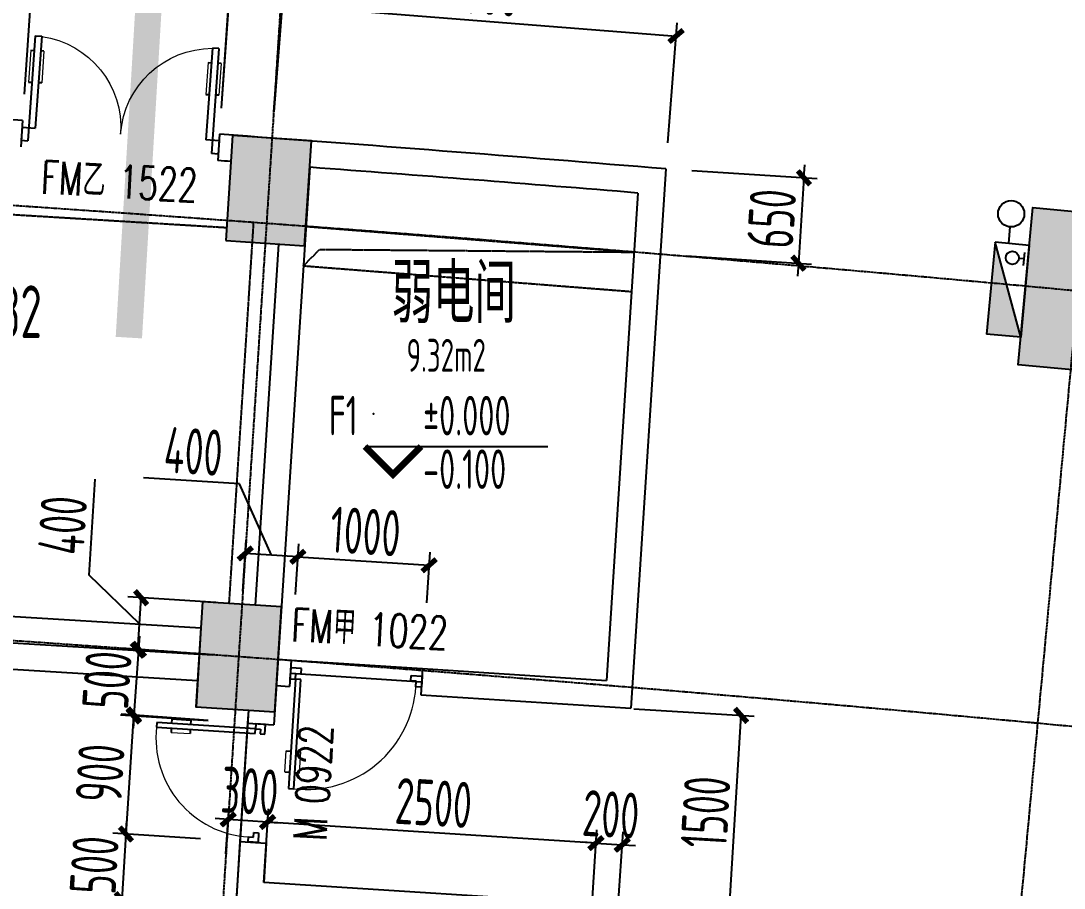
# Model space of a CAD drawing. Header units: millimetres. Extents: x 11639278 to 23698211, y -13072636 to -5537337.
# Drawn here: x 11800087 to 11808014, y -6383384 to -6376791 of the extents above; entities that cross this region are included whole.
import ezdxf
from ezdxf.enums import TextEntityAlignment as Align

# ---------------------------------------------------------------- set-up
doc = ezdxf.new("R2010")
doc.units = ezdxf.units.MM
doc.header["$LTSCALE"] = 10
for name, pattern in [('A2-RG-AXIS$0$CENTER', [2, 1.25, -0.25, 0.25, -0.25]), ('A2-RG-AXIS$0$DOTE', [2.42, 2, -0.2, 0.02, -0.2]), ('A2-RI-F1$0$HIDDEN', [0.375, 0.25, -0.125]), ('A2-RV-F1$0$DASHED2', [0.375, 0.25, -0.125])]:
    doc.linetypes.add(name, pattern=pattern)
for name, color, linetype in [('A2-RB-F1$0$A-DIMS-100', 1, 'Continuous'), ('A2-RD-F1（少）$0$A-1-1-X-toilel$0$A-FIXT', 55, 'Continuous'), ('A2-RG-AXIS$0$A-GRID', 1, 'A2-RG-AXIS$0$CENTER'), ('A2-RI-F1$0$0P-FE-FH-P', 41, 'A2-RI-F1$0$YJdef_FE-FH_LINE_F'), ('A2-RI-F1$0$0P-FE-FH-V', 141, 'Continuous'), ('A2-RI-F1$0$0P-FE-HY', 141, 'Continuous'), ('A2-RI-F1$0$A-DOOR', 32, 'Continuous'), ('A2-RI-F1$0$A-STRS', 50, 'Continuous'), ('A2-RI-F1$0$A-SYMB', 4, 'Continuous'), ('A2-RI-F1$0$A-SYMB-AREA', 4, 'Continuous'), ('A2-RI-F1$0$A-SYMB-DOOR', 3, 'Continuous'), ('A2-RI-F1$0$A-SYMB-NAME', 4, 'Continuous'), ('A2-RI-F1$0$A-SYMB-VOID', 35, 'Continuous'), ('A2-RI-F1$0$A-WALL', 7, 'Continuous'), ('A2-RI-F1$0$WINDOW_TEXT', 7, 'Continuous'), ('A2-RS-F1$0$A-HATH-GRAY', 8, 'Continuous'), ('A2-RS-F1$0$A-WALL-CONC', 6, 'Continuous'), ('A2-RV-F1$0$A-HATH', 9, 'Continuous'), ('A2-RV-F1$0$A-SYMB-AREA', 4, 'Continuous'), ('A2-RV-F1$0$A-SYMB-NAME', 4, 'Continuous')]:
    doc.layers.add(name, color=color, linetype=linetype)
doc.layers.add('A2-RD-F1（少）$0$A-X-AREA', color=6, linetype='Continuous', plot=False)
doc.styles.add('A2-RB-F1$0$XD2008', font='hzs.shx', dxfattribs={"width": 0.7, "bigfont": 'hztxt.shx'})
doc.styles.add('A2-RI-F1$0$ECADI', font='hzs.shx', dxfattribs={"width": 0.7, "bigfont": 'hztxt.shx'})
doc.styles.add('A2-RI-F1$0$ECADI-TXT', font='simplex.shx', dxfattribs={"bigfont": 'hztxt.shx'})
doc.styles.add('A2-RI-F1$0$hz1', font='hzs.shx', dxfattribs={"width": 0.75, "bigfont": 'hztxt.shx'})
doc.styles.add('A2-RI-F1$0$SIMPLEX', font='simplex.shx', dxfattribs={"width": 0.7})
doc.styles.add('A2-RI-F1$0$XD2008', font='hzs.shx', dxfattribs={"width": 0.7, "bigfont": 'hztxt.shx'})
doc.styles.add('A2-RV-F1$0$ECADI', font='hzs.shx', dxfattribs={"width": 0.7, "bigfont": 'hztxt.shx'})
doc.linetypes.add('A2-RI-F1$0$YJdef_FE-FH_LINE_F', pattern='A,4,-0.2,["F",A2-RI-F1$0$hz1,S=0.2,R=0,X=-0.1,Y=-0.1],-0.1', length=4.3)
doc.dimstyles.new('A2-RB-F1$0$XD100$0', dxfattribs={"dimscale": 100, "dimtxt": 3.5, "dimasz": 1, "dimexe": 1, "dimexo": 2, "dimgap": 0.5, "dimtad": 1, "dimdec": 0, "dimdsep": 46, "dimtxsty": 'A2-RB-F1$0$XD2008', "dimblk1": 'A2-RB-F1$0$_ArchTick', "dimblk2": 'A2-RB-F1$0$_ArchTick', "dimsah": 1, "dimcen": 2.5, "dimclrt": 4, "dimaunit": 1, "dimadec": 0, "dimazin": 0, "dimtfac": 1, "dimtdec": 0, "dimtix": 1, "dimtmove": 1, "dimatfit": 3, "dimfxl": 0, "dimtolj": 1, "dimtzin": 0, "dimarcsym": 0})

# ---------------------------------------------------------------- blocks, each defined once
blk = doc.blocks.new('A2-RS-F1')
at = {"layer": 'A2-RS-F1$0$A-HATH-GRAY', "ltscale": 3}
h = blk.add_hatch(color=256, dxfattribs=at)
h.paths.add_polyline_path([(11790490.7, -6377046.5), (11789491.3, -6377010.6), (11789445.2, -6378310.2), (11790444.5, -6378345.7)], flags=16)
h.paths.add_polyline_path([(11794711.1, -6377235.6), (11794112.3, -6377197.1), (11794061, -6377995.6), (11794659.8, -6378034.1)], flags=0)
h.paths.add_polyline_path([(11794483.3, -6380778.7), (11793884.5, -6380740.2), (11793833.2, -6381538.6), (11794432, -6381577.1)], flags=0)
h.paths.add_polyline_path([(11793886.5, -6390060.6), (11793287.7, -6390022.1), (11793236.4, -6390820.5), (11793835.2, -6390859)], flags=0)
h.paths.add_polyline_path([(11793658.7, -6393603.7), (11793059.9, -6393565.2), (11793008.6, -6394363.6), (11793607.4, -6394402.1)], flags=0)
h.paths.add_polyline_path([(11789926.5, -6392936.5), (11788927.1, -6392900.6), (11788881, -6394200.2), (11789880.4, -6394235.7)], flags=16)
h.paths.add_polyline_path([(11781272, -6392739.2), (11780272, -6392732.1), (11780263.2, -6394032.4), (11781263.2, -6394039.2)], flags=16)
h.paths.add_polyline_path([(11772615.4, -6392790.7), (11771615.7, -6392812.3), (11771644.2, -6394112.4), (11772644, -6394090.4)], flags=16)
h.paths.add_polyline_path([(11771835.6, -6400549.4, 1), (11772735.6, -6400549.4, 1)])
h.paths.add_polyline_path([(11789601.8, -6400663.7, 1), (11788701.8, -6400663.7, 1)], flags=0)
h.paths.add_polyline_path([(11797125.5, -6401083.9, 1), (11798025.5, -6401083.9, 1)], flags=0)
h.paths.add_polyline_path([(11772266.5, -6376894.6), (11771266.7, -6376916.1), (11771295.3, -6378216.2), (11772295, -6378194.3)], flags=16)
h.paths.add_polyline_path([(11781379.7, -6376839.6), (11780379.7, -6376832.4), (11780370.9, -6378132.8), (11781370.9, -6378139.6)], flags=16)
h.paths.add_polyline_path([(11752826.5, -6385566), (11752029, -6385629.4), (11752187.6, -6387623.1), (11752985.1, -6387559.7)], flags=17)
h.paths.add_polyline_path([(11757362.8, -6385212.9), (11756565.3, -6385276.3), (11756723.9, -6387270.1), (11757521.2, -6387204.8)], flags=17)
h.paths.add_polyline_path([(11762965.1, -6393140.9), (11763031, -6394439.6), (11764029.7, -6394388.9), (11763963.9, -6393090.2)])
h.paths.add_polyline_path([(11793008.6, -6394363.6), (11793607.4, -6394402.1), (11793658.7, -6393603.7), (11793059.9, -6393565.2)], flags=17)
h.paths.add_polyline_path([(11793236.4, -6390820.5), (11793835.2, -6390859), (11793886.5, -6390060.6), (11793287.7, -6390022.1)], flags=17)
h.paths.add_polyline_path([(11793833.2, -6381538.6), (11794432, -6381577.1), (11794483.3, -6380778.7), (11793884.5, -6380740.2)], flags=17)
h.paths.add_polyline_path([(11794061, -6377995.6), (11794659.8, -6378034.1), (11794711.1, -6377235.6), (11794112.3, -6377197.1)], flags=17)
h.paths.add_polyline_path([(11762159.9, -6377261.3), (11762225.8, -6378560), (11763224.5, -6378509.3), (11763158.6, -6377210.6)], flags=17)
edge = h.paths.add_edge_path(flags=16)
edge.add_arc((11772285.6, -6400549.4), 450, 0, 360)
edge = h.paths.add_edge_path(flags=16)
edge.add_arc((11789151.8, -6400663.7), 450, 0, 360)
edge = h.paths.add_edge_path()
edge.add_arc((11763857, -6400855.6), 450, 0, 360)
edge = h.paths.add_edge_path(flags=17)
edge.add_arc((11797575.5, -6401083.9), 450, 0, 360)
edge = h.paths.add_edge_path()
edge.add_arc((11755440.6, -6401403.6), 450, 0, 360)
h.paths.add_polyline_path([(11756756.1, -6377586.7), (11756914.7, -6379580.4), (11756117.2, -6379643.9), (11755958.6, -6377650.1)], flags=17)
h.paths.add_polyline_path([(11757322.6, -6394796.6), (11758120, -6394731.3), (11758001.2, -6393237.8), (11757203.7, -6393301.3)])
h.paths.add_polyline_path([(11752786.3, -6395149.5), (11753583.8, -6395086), (11753449, -6393391.4), (11752651.5, -6393454.8)])
h.paths.add_polyline_path([(11751581, -6379997.1), (11752378.4, -6379933.7), (11752219.8, -6377940), (11751422.4, -6378003.4)])
edge = h.paths.add_edge_path()
edge.add_line((11771615.7, -6392812.7), (11771644.2, -6394112.4))
edge.add_line((11771644.2, -6394112.4), (11772644, -6394090.4))
edge.add_line((11772644, -6394090.4), (11772615.4, -6392790.7))
edge.add_line((11772615.4, -6392790.7), (11771615.7, -6392812.3))
edge.add_line((11780272, -6392732.4), (11780263.2, -6394032.4))
edge.add_line((11780263.2, -6394032.4), (11781263.2, -6394039.2))
edge.add_line((11781263.2, -6394039.2), (11781272, -6392739.2))
edge.add_line((11781272, -6392739.2), (11780272, -6392732.1))
edge.add_line((11788927.1, -6392901), (11788881, -6394200.2))
edge.add_line((11788881, -6394200.2), (11789880.4, -6394235.7))
edge.add_line((11789880.4, -6394235.7), (11789926.5, -6392936.5))
edge.add_line((11789926.5, -6392936.5), (11788927.1, -6392900.6))
edge.add_line((11789491.3, -6377011), (11789445.2, -6378310.2))
edge.add_line((11789445.2, -6378310.2), (11790444.5, -6378345.7))
edge.add_line((11790444.5, -6378345.7), (11790490.7, -6377046.5))
edge.add_line((11790490.7, -6377046.5), (11789491.3, -6377010.6))
edge.add_line((11780379.7, -6376832.8), (11780370.9, -6378132.8))
edge.add_line((11780370.9, -6378132.8), (11781370.9, -6378139.6))
edge.add_line((11781370.9, -6378139.6), (11781379.7, -6376839.6))
edge.add_line((11781379.7, -6376839.6), (11780379.7, -6376832.4))
edge.add_line((11771266.7, -6376916.5), (11771295.3, -6378216.2))
edge.add_line((11771295.3, -6378216.2), (11772295, -6378194.3))
edge.add_line((11772295, -6378194.3), (11772266.5, -6376894.6))
edge.add_line((11772266.5, -6376894.6), (11771266.7, -6376916.1))
edge.add_line((11756723.9, -6387270.1), (11757521.2, -6387204.8))
edge.add_line((11756565.3, -6385276.3), (11757362.8, -6385212.9))
edge.add_line((11756565.3, -6385276.3), (11756723.9, -6387270.1))
edge.add_line((11752187.6, -6387623.1), (11752985.1, -6387559.7))
edge.add_line((11752029, -6385629.4), (11752826.5, -6385566))
edge.add_line((11752029, -6385629.4), (11752187.6, -6387623.2))
edge.add_line((11752826.5, -6385566), (11752985.1, -6387559.7))
edge.add_line((11757362.2, -6385205.2), (11757521.2, -6387204.8))
edge = h.paths.add_edge_path()
edge.add_arc((11847549.5, -6408655.2), 450, 0, 360)
h.paths.add_polyline_path([(11818747.1, -6372607.5), (11817357.2, -6372439.1), (11817138.8, -6374225.8), (11818528.7, -6374394.2)])
h.paths.add_polyline_path([(11827964.2, -6373889.1), (11826579.8, -6373680.9), (11826310.1, -6375460.6), (11827694.6, -6375668.8)])
h.paths.add_polyline_path([(11837140.7, -6375434.8), (11835762.8, -6375187), (11835442.2, -6376958.2), (11836820.1, -6377206.1)])
h.paths.add_polyline_path([(11814457.2, -6396161.7), (11815846.9, -6396331.6), (11816041, -6394743.5), (11814651.4, -6394573.1)])
h.paths.add_polyline_path([(11851385, -6401917.5), (11850605.4, -6401737.8), (11850371.1, -6402710), (11851150.7, -6402889.7)])
h.paths.add_polyline_path([(11846959.8, -6400859), (11846180.2, -6400679.3), (11845945.9, -6401651.6), (11846725.5, -6401831.3)])
h.paths.add_polyline_path([(11841338.2, -6400630.1), (11839968.3, -6400341.3), (11840298.4, -6398775.8), (11841668.4, -6399064)])
h.paths.add_polyline_path([(11831505.8, -6398704), (11832883.4, -6398953.4), (11833168.4, -6397379), (11831790.9, -6397129.1)])
h.paths.add_polyline_path([(11822999.8, -6397310.5), (11824384, -6397520.2), (11824623.6, -6395938.3), (11823239.5, -6395728)])
h.paths.add_polyline_path([(11806985.1, -6395311.3), (11806188.5, -6395237.1), (11806299.9, -6394042), (11807096.4, -6394116.5)])
h.paths.add_polyline_path([(11800592, -6394828.7), (11801190.8, -6394867.2), (11801242.1, -6394068.8), (11800643.4, -6394030.3)])
h.paths.add_polyline_path([(11793008.6, -6394363.6), (11793607.4, -6394402.1), (11793658.7, -6393603.7), (11793059.9, -6393565.2)], flags=17)
h.paths.add_polyline_path([(11800819.8, -6391285.9), (11801418.6, -6391324.4), (11801469.9, -6390525.9), (11800871.2, -6390487.4)])
h.paths.add_polyline_path([(11793236.4, -6390820.5), (11793835.2, -6390859), (11793886.5, -6390060.6), (11793287.7, -6390022.1)], flags=17)
h.paths.add_polyline_path([(11853037, -6395063.6), (11853271.3, -6394091.4), (11852491.7, -6393911.7), (11852257.4, -6394883.9)])
h.paths.add_polyline_path([(11854911.5, -6387286.2), (11855145.9, -6386314), (11854366.3, -6386134.3), (11854131.9, -6387106.5)])
h.paths.add_polyline_path([(11846269, -6377243.5), (11844898.8, -6376956.1), (11844527.5, -6378717.4), (11845897.7, -6379004.7)])
h.paths.add_polyline_path([(11848611.8, -6394005), (11848846.2, -6393032.8), (11848066.6, -6392853.1), (11847832.2, -6393825.3)])
h.paths.add_polyline_path([(11850486.4, -6386227.4), (11850720.8, -6385255.2), (11849941.2, -6385075.5), (11849706.8, -6386047.7)])
h.paths.add_polyline_path([(11843712.1, -6384523.3), (11844299.2, -6384647.1), (11844423, -6384060), (11843835.9, -6383936.2)])
h.paths.add_polyline_path([(11842061.7, -6392351.2), (11842648.8, -6392475), (11842772.6, -6391887.9), (11842185.5, -6391764.1)])
h.paths.add_polyline_path([(11808357.4, -6373042.4), (11808954.8, -6373098.1), (11809029, -6372301.4), (11808431.6, -6372245.8)])
h.paths.add_polyline_path([(11793833.2, -6381538.6), (11794432, -6381577.1), (11794483.3, -6380778.7), (11793884.5, -6380740.2)], flags=17)
h.paths.add_polyline_path([(11801416.6, -6382004.6), (11802015.3, -6382043.1), (11802066.7, -6381244.7), (11801467.9, -6381206.2)])
h.paths.add_polyline_path([(11801644.4, -6378461.8), (11802243.1, -6378500.3), (11802294.5, -6377701.9), (11801695.7, -6377663.4)])
h.paths.add_polyline_path([(11794061, -6377995.6), (11794659.8, -6378034.1), (11794711.1, -6377235.6), (11794112.3, -6377197.1)], flags=17)
h.paths.add_polyline_path([(11808460.5, -6379479.9), (11807663.9, -6379405.7), (11807775.3, -6378210.6), (11808571.8, -6378285.1)])
edge = h.paths.add_edge_path(flags=16)
edge.add_arc((11772285.6, -6400549.4), 450, 0, 360)
edge = h.paths.add_edge_path(flags=17)
edge.add_arc((11789151.8, -6400663.7), 450, 0, 360)
edge = h.paths.add_edge_path(flags=17)
edge.add_arc((11797575.5, -6401083.9), 450, 0, 360)
edge = h.paths.add_edge_path()
edge.add_arc((11805983.7, -6401745.9), 450, 0, 360)
edge = h.paths.add_edge_path()
edge.add_arc((11814369.4, -6402649), 450, 0, 360)
edge = h.paths.add_edge_path()
edge.add_arc((11822725.7, -6403792.5), 450, 0, 360)
edge = h.paths.add_edge_path()
edge.add_arc((11831045.7, -6405175.5), 450, 0, 360)
edge = h.paths.add_edge_path()
edge.add_arc((11839322.6, -6406796.9), 450, 0, 360)
edge = h.paths.add_edge_path(flags=17)
edge.add_line((11771615.7, -6392812.7), (11771644.2, -6394112.4))
edge.add_line((11771644.2, -6394112.4), (11772644, -6394090.4))
edge.add_line((11772644, -6394090.4), (11772615.4, -6392790.7))
edge.add_line((11772615.4, -6392790.7), (11771615.7, -6392812.3))
edge.add_line((11780272, -6392732.4), (11780263.2, -6394032.4))
edge.add_line((11780263.2, -6394032.4), (11781263.2, -6394039.2))
edge.add_line((11781263.2, -6394039.2), (11781272, -6392739.2))
edge.add_line((11781272, -6392739.2), (11780272, -6392732.1))
edge.add_line((11788927.1, -6392901), (11788881, -6394200.2))
edge.add_line((11788881, -6394200.2), (11789880.4, -6394235.7))
edge.add_line((11789880.4, -6394235.7), (11789926.5, -6392936.5))
edge.add_line((11789926.5, -6392936.5), (11788927.1, -6392900.6))
edge.add_line((11789491.3, -6377011), (11789445.2, -6378310.2))
edge.add_line((11789445.2, -6378310.2), (11790444.5, -6378345.7))
edge.add_line((11790444.5, -6378345.7), (11790490.7, -6377046.5))
edge.add_line((11790490.7, -6377046.5), (11789491.3, -6377010.6))
edge.add_line((11780379.7, -6376832.8), (11780370.9, -6378132.8))
edge.add_line((11780370.9, -6378132.8), (11781370.9, -6378139.6))
edge.add_line((11781370.9, -6378139.6), (11781379.7, -6376839.6))
edge.add_line((11781379.7, -6376839.6), (11780379.7, -6376832.4))
edge.add_line((11771266.7, -6376916.5), (11771295.3, -6378216.2))
edge.add_line((11771295.3, -6378216.2), (11772295, -6378194.3))
edge.add_line((11772295, -6378194.3), (11772266.5, -6376894.6))
edge.add_line((11772266.5, -6376894.6), (11771266.7, -6376916.1))
edge = h.paths.add_edge_path()
edge.add_arc((11780719.5, -6400485.4), 450, 0, 360)
at = {"layer": 'A2-RS-F1$0$A-WALL-CONC', "ltscale": 3}
for points in [[(11801644.4, -6378461.8), (11802243.1, -6378500.3), (11802294.5, -6377701.9), (11801695.7, -6377663.4), (11801644.4, -6378461.8)], [(11808460.5, -6379479.9), (11807663.9, -6379405.7), (11807775.3, -6378210.6), (11808571.8, -6378285.1), (11808460.5, -6379479.9)], [(11801416.6, -6382004.6), (11802015.3, -6382043.1), (11802066.7, -6381244.7), (11801467.9, -6381206.2), (11801416.6, -6382004.6)]]:
    blk.add_lwpolyline(points, dxfattribs=at)
blk = doc.blocks.new('A2-RI-F1$0$5erhfh')
at = {"layer": 'A2-RI-F1$0$A-SYMB-AREA', "style": 'A2-RI-F1$0$ECADI', "width": 0.7}
blk.add_attdef('340M2', text='', height=2.5, dxfattribs=at).set_placement((0, 1.25), align=Align.MIDDLE_LEFT)
at = {"layer": 'A2-RI-F1$0$A-SYMB-NAME', "style": 'A2-RI-F1$0$ECADI', "width": 0.7}
blk.add_attdef('CHINESENAME', (-12.292, 3.087), '', height=4.5, dxfattribs=at)
blk = doc.blocks.new('A2-RI-F1$0$ECADI-TAG-HGHT（国标）')
at = {"color": 1}
blk.add_line((-2.121, 2.121), (11.768, 2.121), dxfattribs=at)
at = {"color": 1, "const_width": 0.5}
blk.add_lwpolyline([(-2.121, 2.121), (0, 0), (2.121, 2.121)], dxfattribs=at)
at = {"color": 1}
blk.add_point((-1.481, 4.6), dxfattribs=at)
at = {"style": 'A2-RI-F1$0$XD2008', "width": 0.7}
blk.add_attdef('FL', text='', height=3, dxfattribs=at).set_placement((-2.689, 2.967), align=Align.RIGHT)
for tag, p in [('F.F.L.', (2.284, 2.967)), ('T.O.S.', (2.284, -1.104))]:
    blk.add_attdef(tag, p, '', height=3, dxfattribs=at)
blk = doc.blocks.new('A2-RI-F1$0$door-1000')
for p, q in [((0.6493, 0.6471), (0.7083, 0.7059)), ((0.6787, 0.6175), (0.6493, 0.6471)), ((0.7082, 0.647), (0.6787, 0.6175)), ((0.7376, 0.6174), (0.7082, 0.647)), ((0.7083, 0.7059), (0.7083, 0.7059)), ((0.7083, 0.7059), (0.7672, 0.6469)), ((0.7672, 0.6469), (0.7376, 0.6174)), ((0.059, 0.0588), (0, 0)), ((0, 0), (0.0588, -0.059)), ((0, 0), (0, 0)), ((0.0589, -0.0001), (0.0884, 0.0293)), ((0.0884, 0.0293), (0.059, 0.0588)), ((0.0588, -0.059), (0.0883, -0.0296)), ((0.0883, -0.0296), (0.0589, -0.0001)), ((0.1179, -0.0002), (0.0883, -0.0296)), ((0.0883, -0.0296), (0.6766, -0.6199)), ((0.7061, -0.5905), (0.1179, -0.0002)), ((0.5051, -0.3888), (0.5301, -0.3639)), ((0.4506, -0.4431), (0.4756, -0.4182)), ((0.5638, -0.5566), (0.5888, -0.5318)), ((0.6183, -0.5024), (0.6432, -0.4775)), ((0.6766, -0.6199), (0.7061, -0.5905))]:
    blk.add_line(p, q)
at = {"lineweight": 13}
for p, q in [((0.6432, -0.4775), (0.5301, -0.3639)), ((0.5638, -0.5566), (0.4506, -0.4431))]:
    blk.add_line(p, q, dxfattribs=at)
blk.add_arc((0.1481, 0.0285), 0.8333, 312.03498, 44.97267, dxfattribs=at)
blk = doc.blocks.new('A2-RI-F1$0$$DorLib2D$00000011')
for p, q in [((-0.4667, 0.4709), (-0.4667, -0.0625)), ((-0.4667, 0.4709), (-0.4333, 0.4709)), ((-0.4333, 0.4709), (-0.4333, 0.0042)), ((0.4333, 0.4709), (0.4333, 0.0042)), ((0.4667, 0.4709), (0.4333, 0.4709)), ((0.4667, 0.4709), (0.4667, -0.0625)), ((-0.4833, 0.3962), (-0.4667, 0.3962)), ((-0.4167, 0.3962), (-0.4333, 0.3962)), ((0.4167, 0.3962), (0.4333, 0.3962)), ((0.4833, 0.3962), (0.4667, 0.3962)), ((-0.4833, 0.2346), (-0.4667, 0.2346)), ((-0.4167, 0.2346), (-0.4333, 0.2346)), ((0.4167, 0.2346), (0.4333, 0.2346)), ((0.4833, 0.2346), (0.4667, 0.2346)), ((-0.5, 0.0042), (-0.4333, 0.0042)), ((-0.5, 0.0042), (-0.5, -0.0625)), ((0.5, 0.0042), (0.4333, 0.0042)), ((0.5, 0.0042), (0.5, -0.0625)), ((-0.5, -0.0625), (-0.4667, -0.0625)), ((0.5, -0.0625), (0.4667, -0.0625))]:
    blk.add_line(p, q)
at = {"lineweight": 13}
for p, q in [((-0.4833, 0.3962), (-0.4833, 0.2346)), ((-0.4167, 0.3962), (-0.4167, 0.2346)), ((0.4167, 0.3962), (0.4167, 0.2346)), ((0.4833, 0.3962), (0.4833, 0.2346))]:
    blk.add_line(p, q, dxfattribs=at)
for centre, start, end in [((-0.4667, 0.0042), 0, 85.904), ((0.4667, 0.0042), 94.096, 180)]:
    blk.add_arc(centre, 0.4667, start, end, dxfattribs=at)
blk = doc.blocks.new('A2-RI-F1$0$door-doublewing')
at = {"layer": 'A2-RI-F1$0$A-DOOR', "color": 4, "xscale": -0.9999999999999998, "rotation": 180}
blk.add_blockref('A2-RI-F1$0$$DorLib2D$00000011', (0, -0.0291), dxfattribs=at)
at = {"layer": 'A2-RI-F1$0$WINDOW_TEXT', "style": 'A2-RI-F1$0$SIMPLEX', "flags": 9}
blk.add_attdef('A', text='', height=1, dxfattribs=at).set_placement((0, 1.5), align=Align.MIDDLE)
blk = doc.blocks.new('A2-RI-F1$0$ECADI-TAG-DOOR')
blk = doc.blocks.new('A2-RI-F1$0$$AUDIT_BAD_BLOCK_RECORD5')
at = {"color": 7, "linetype": 'ByBlock', "const_width": 0.5}
blk.add_lwpolyline([(-0.1, 0, 1), (0.1, 0, 1)], format="xyb", close=True, dxfattribs=at)
blk = doc.blocks.new('A2-RI-F1$0$A$C6F954C98')
at = {"extrusion": (0, 0, -1)}
blk.add_hatch(color=256, dxfattribs=at).paths.add_polyline_path([(-260, 700), (0, 0), (0, 700)])
for p, q in [((260, 700), (0, 700)), ((0, 0), (0, 700)), ((260, 700), (0, 0)), ((260, 0), (260, 700)), ((230.7, 105.9, 0), (190.7, 105.9, 0)), ((230.7, 155.9, 0), (230.7, 55.9, 0)), ((260, 0), (0, 0))]:
    blk.add_line(p, q, dxfattribs=at)
blk.add_circle((-140.7, 105.9, 0), 50, dxfattribs=at)
blk = doc.blocks.new('A2-RI-F1')
at = {"layer": 'A2-RI-F1$0$0P-FE-FH-P'}
blk.add_line((11807601.9, -6378357.3), (11807590.2, -6378483.9), dxfattribs=at)
at = {"layer": 'A2-RI-F1$0$0P-FE-FH-V'}
blk.add_circle((11807611.2, -6378257.7), 100, dxfattribs=at)
at = {"layer": 'A2-RI-F1$0$A-STRS'}
for p, q in [((11802140.8, -6381650.3), (11803138.7, -6381714.4)), ((11802134.4, -6381750.1), (11803132.3, -6381814.2)), ((11801809.3, -6382130.2), (11801751.6, -6383028.3))]:
    blk.add_line(p, q, dxfattribs=at)
at = {"layer": 'A2-RI-F1$0$A-SYMB-VOID', "linetype": 'A2-RI-F1$0$HIDDEN'}
for p, q in [((11802252.6, -6378353.4), (11804745.2, -6378549)), ((11802229.1, -6378652.5), (11804721.7, -6378848.1))]:
    blk.add_line(p, q, dxfattribs=at)
blk.add_lwpolyline([(11802233.3, -6378652.8), (11802357.8, -6378528.3), (11804745.2, -6378549)], dxfattribs=at)
at = {"layer": 'A2-RI-F1$0$A-WALL'}
for p, q in [((11800099.7, -6377549), (11800086.9, -6377748.6)), ((11801596.1, -6377653.5), (11801583.3, -6377853.1)), ((11802281.4, -6377904.3), (11802008.9, -6382143)), ((11804986.2, -6377916.7), (11804722.6, -6382016.7)), ((11804774, -6378099.8), (11804535.9, -6381804.3)), ((11802043.5, -6378487.5), (11801867.1, -6381231.9)), ((11794457.8, -6381177.9), (11801442.4, -6381605.4)), ((11802041, -6381643.9), (11802140.8, -6381650.3)), ((11802140.8, -6381650.3), (11802128, -6381849.9)), ((11799727.7, -6381700.8), (11801430.2, -6381805)), ((11803138.7, -6381714.4), (11803125.9, -6381914)), ((11803138.7, -6381714.4), (11804535.9, -6381804.3)), ((11802028.2, -6381843.5), (11802128, -6381849.9)), ((11803125.9, -6381914), (11804722.6, -6382016.7)), ((11801815.8, -6382030.2), (11801809.3, -6382130.2)), ((11801809.3, -6382130.2), (11802008.9, -6382143)), ((11801751.6, -6383028.3), (11801546.3, -6386221.5)), ((11801751.6, -6383028.3), (11801951.2, -6383041.2)), ((11801951.2, -6383041.2), (11801931.9, -6383340.6)), ((11804626.4, -6383513.8), (11801931.9, -6383340.6))]:
    blk.add_line(p, q, dxfattribs=at)
for radius, start, end in [(317350, 86.139017, 89.106479), (317350, 85.254288, 85.868196), (317150, 85.849844, 85.867911), (317150, 85.289753, 85.741445)]:
    blk.add_arc((11778730.7, -6694178.7), radius, start, end, dxfattribs=at)
at = {"layer": 'Defpoints', "const_width": 200}
blk.add_lwpolyline([(11801394, -6371014.5), (11800907.5, -6379199)], dxfattribs=at)
blk.add_blockref('A2-RS-F1', (0, 0))
ref = blk.add_blockref('A2-RI-F1$0$5erhfh', (11804132.3, -6379397.3), dxfattribs=dict(xscale=100, yscale=100, zscale=100))
ref.add_attrib('340M2', '9.32m2', (11803017.7, -6379458.7), dxfattribs={"layer": 'A2-RI-F1$0$A-SYMB-AREA', "height": 250, "style": 'A2-RI-F1$0$ECADI', "width": 0.7})
ref.add_attrib('CHINESENAME', '弱电间', (11802903.1, -6379088.6), dxfattribs={"layer": 'A2-RI-F1$0$A-SYMB-NAME', "height": 450, "style": 'A2-RI-F1$0$ECADI', "width": 0.7})
at = {"layer": 'A2-RI-F1$0$0P-FE-HY', "xscale": -1, "rotation": 174.6757551524298}
blk.add_blockref('A2-RI-F1$0$A$C6F954C98', (11807489.6, -6378474.5), dxfattribs=at)
at = {"layer": 'A2-RI-F1$0$A-DOOR'}
for name, p, xscale, yscale, zscale, rotation in [('A2-RI-F1$0$door-doublewing', (11800841.5, -6377701.1), 1499.999999999096, 1499.999999999096, 1499.999999999096, 176.0035066971704), ('A2-RI-F1$0$door-1000', (11802137.1, -6381708.5), 1000.000000000789, 1000.000000000789, 1000.000000000789, 311.4201664907814), ('A2-RI-F1$0$door-1000', (11801946.5, -6382139), 900.0000000001384, 900.0000000001384, 900.0000000001384, 221.4201664906081)]:
    blk.add_blockref(name, p, dxfattribs=dict(at, xscale=xscale, yscale=yscale, zscale=zscale, rotation=rotation))
at = {"layer": 'A2-RI-F1$0$A-SYMB', "xscale": 99.99999999989086, "yscale": 99.99999999989086, "zscale": 99.99999999989086}
blk.add_blockref('A2-RI-F1$0$ECADI-TAG-HGHT（国标）', (11802914.4, -6380238.6), dxfattribs=at).add_auto_attribs({'F.F.L.': '%%p0.000', 'T.O.S.': '-0.100', 'FL': 'F1'})
at = {"layer": 'A2-RI-F1$0$A-SYMB-DOOR'}
ref = blk.add_blockref('A2-RI-F1$0$ECADI-TAG-DOOR', (11800918.6, -6378866.9), dxfattribs=dict(at, xscale=99.99999999969597, yscale=99.99999999969597, zscale=99.99999999969597, rotation=357.1259752035293))
ref.add_attrib('门窗主编号1', 'FM乙', dxfattribs={"height": 250, "rotation": 357.12598, "style": 'A2-RI-F1$0$ECADI-TXT', "width": 0.7}).set_placement((11800725.4, -6378127.9), align=Align.RIGHT)
ref.add_attrib('门窗主编号2', '1522', (11800824, -6378137.1, 333.3), dxfattribs={"height": 250, "rotation": 357.12598, "style": 'A2-RI-F1$0$ECADI-TXT', "width": 0.7})
ref = blk.add_blockref('A2-RI-F1$0$ECADI-TAG-DOOR', (11802821, -6382270.2), dxfattribs=dict(at, xscale=99.99999999969597, yscale=99.99999999969597, zscale=99.99999999969597, rotation=357.1259752035293))
ref.add_attrib('门窗主编号1', 'FM甲', dxfattribs={"height": 250, "rotation": 357.12598, "style": 'A2-RI-F1$0$ECADI-TXT', "width": 0.7}).set_placement((11802627.9, -6381531.1), align=Align.RIGHT)
ref.add_attrib('门窗主编号2', '1022', (11802726.5, -6381540.3, 333.3), dxfattribs={"height": 250, "rotation": 357.12598, "style": 'A2-RI-F1$0$ECADI-TXT', "width": 0.7})
ref = blk.add_blockref('A2-RI-F1$0$ECADI-TAG-DOOR', (11803155, -6382655.6), dxfattribs=dict(at, xscale=100.0000000006261, yscale=100.0000000006261, zscale=100.0000000006261, rotation=87.12597520355602))
ref.add_attrib('门窗主编号1', 'M', dxfattribs={"height": 250, "rotation": 87.12598, "style": 'A2-RI-F1$0$ECADI-TXT', "width": 0.7}).set_placement((11802416, -6382848.7), align=Align.RIGHT)
ref.add_attrib('门窗主编号2', '0922', (11802425.2, -6382750.2, 333.3), dxfattribs={"height": 250, "rotation": 87.12598, "style": 'A2-RI-F1$0$ECADI-TXT', "width": 0.7})
at = {"layer": 'Defpoints', "color": 3}
blk.add_blockref('A2-RI-F1$0$$AUDIT_BAD_BLOCK_RECORD5', (11802229.1, -6379455.7), dxfattribs=at)
blk = doc.blocks.new('A2-RG-AXIS')
at = {"layer": 'A2-RG-AXIS$0$A-GRID', "linetype": 'A2-RG-AXIS$0$DOTE'}
for p, q in [((11802922, -6363265.7), (11800933.1, -6394199.2)), ((11809008.7, -6369286.5), (11805278.5, -6409313.1))]:
    blk.add_line(p, q, dxfattribs=at)
for radius in [323300, 316700, 313400]:
    blk.add_arc((11778730.7, -6694178.7), radius, 75.589285, 95.407644, dxfattribs=at)
blk = doc.blocks.new('A2-RV-F1$0$5erhfh')
at = {"layer": 'A2-RV-F1$0$A-SYMB-AREA', "style": 'A2-RV-F1$0$ECADI', "width": 0.7}
blk.add_attdef('340M2', text='', height=2.5, dxfattribs=at).set_placement((0, 1.25), align=Align.MIDDLE_LEFT)
at = {"layer": 'A2-RV-F1$0$A-SYMB-NAME', "style": 'A2-RV-F1$0$ECADI', "width": 0.7}
blk.add_attdef('CHINESENAME', (-12.292, 3.087), '', height=4.5, dxfattribs=at)
blk = doc.blocks.new('A2-RV-F1')
at = {"layer": 'A2-RV-F1$0$A-HATH', "linetype": 'A2-RV-F1$0$DASHED2'}
for p, q in [((11796752.1, -6378064.4), (11801650.7, -6378362)), ((11801853.6, -6378324.4), (11801667.5, -6381218.4))]:
    blk.add_line(p, q, dxfattribs=at)
ref = blk.add_blockref('A2-RV-F1$0$5erhfh', (11800864.9, -6379510.6), dxfattribs=dict(xscale=100, yscale=100, zscale=100))
ref.add_attrib('CHINESENAME', '上32', (11799635.7, -6379201.8), dxfattribs={"layer": 'A2-RV-F1$0$A-SYMB-NAME', "height": 400, "style": 'A2-RV-F1$0$ECADI', "width": 0.7})
blk = doc.blocks.new('A2-RB-F1$0$_ArchTick')
at = {"color": 0, "linetype": 'ByBlock', "const_width": 0.4}
blk.add_lwpolyline([(-0.5, -0.5), (0.5, 0.5)], dxfattribs=at)
blk = doc.blocks.new('*D1677')
at = {"layer": 'A2-RB-F1$0$A-DIMS-100', "color": 0, "lineweight": -2, "transparency": 16777216}
for p, q in [((11800604.7, -6381004.2), (11800651.5, -6380275.7)), ((11800987.8, -6381375.7), (11800604.7, -6381004.2)), ((11801567.7, -6381212.6), (11800900.9, -6381169.7)), ((11800975, -6381575.3), (11801000.7, -6381176.2)), ((11801542, -6381611.8), (11800875.2, -6381568.9))]:
    blk.add_line(p, q, dxfattribs=at)
at = {"layer": 'Defpoints', "color": 0, "transparency": 16777216}
for p in [(11801000.7, -6381176.2), (11801767.3, -6381225.4), (11801741.6, -6381624.6)]:
    blk.add_point(p, dxfattribs=at)
at = {"layer": 'A2-RB-F1$0$A-DIMS-100', "color": 0, "lineweight": -2, "transparency": 16777216, "xscale": 100, "yscale": 100, "zscale": 100}
for p, rotation in [((11801000.7, -6381176.2), 86.3211735636937), ((11800975, -6381575.3), 266.3211735636937)]:
    blk.add_blockref('A2-RB-F1$0$_ArchTick', p, dxfattribs=dict(at, rotation=rotation))
at = {"layer": 'A2-RB-F1$0$A-DIMS-100', "color": 4, "transparency": 16777216, "insert": (11800403.6, -6380625.6), "char_height": 350, "attachment_point": 5, "rotation": 86.32117, "style": 'A2-RB-F1$0$XD2008'}
blk.add_mtext('\\A1;400', dxfattribs=at)
blk = doc.blocks.new('*D1678')
at = {"layer": 'A2-RB-F1$0$A-DIMS-100', "color": 0, "lineweight": -2, "transparency": 16777216}
for p, q in [((11800885.2, -6382972.6), (11800891.6, -6382872.8)), ((11801452.2, -6383009.1), (11800785.4, -6382966.2)), ((11800885.2, -6382972.6), (11800853.1, -6383471.6)), ((11801420.1, -6383508.1), (11800753.3, -6383465.2)), ((11800853.1, -6383471.6), (11800846.7, -6383571.4))]:
    blk.add_line(p, q, dxfattribs=at)
at = {"layer": 'Defpoints', "color": 0, "transparency": 16777216}
for p in [(11801651.8, -6383021.9), (11800853.1, -6383471.6), (11801619.7, -6383520.9)]:
    blk.add_point(p, dxfattribs=at)
at = {"layer": 'A2-RB-F1$0$A-DIMS-100', "color": 0, "lineweight": -2, "transparency": 16777216, "xscale": 100, "yscale": 100, "zscale": 100}
for p, rotation in [((11800885.2, -6382972.6), 266.3211735645602), ((11800853.1, -6383471.6), 86.32117356456017)]:
    blk.add_blockref('A2-RB-F1$0$_ArchTick', p, dxfattribs=dict(at, rotation=rotation))
at = {"layer": 'A2-RB-F1$0$A-DIMS-100', "color": 4, "transparency": 16777216, "insert": (11800644.6, -6383207.7), "char_height": 350, "attachment_point": 5, "rotation": 86.32117, "style": 'A2-RB-F1$0$XD2008'}
blk.add_mtext('\\A1;500', dxfattribs=at)
blk = doc.blocks.new('*D1683')
at = {"layer": 'A2-RB-F1$0$A-DIMS-100', "color": 0, "lineweight": -2, "transparency": 16777216}
for p, q in [((11801931.9, -6383340.6), (11801967.9, -6382781.3)), ((11804456.3, -6383041.5), (11801961.5, -6382881.1)), ((11804426.8, -6383501), (11804462.7, -6382941.7))]:
    blk.add_line(p, q, dxfattribs=at)
at = {"layer": 'Defpoints', "color": 0, "transparency": 16777216}
for p in [(11801961.5, -6382881.1), (11801919.1, -6383540.1), (11804413.9, -6383700.6)]:
    blk.add_point(p, dxfattribs=at)
at = {"layer": 'A2-RB-F1$0$A-DIMS-100', "color": 0, "lineweight": -2, "transparency": 16777216, "xscale": 100, "yscale": 100, "zscale": 100}
for p, rotation in [((11801961.5, -6382881.1), 176.3211735639618), ((11804456.3, -6383041.5), 356.3211735639617)]:
    blk.add_blockref('A2-RB-F1$0$_ArchTick', p, dxfattribs=dict(at, rotation=rotation))
at = {"layer": 'A2-RB-F1$0$A-DIMS-100', "color": 4, "transparency": 16777216, "insert": (11803223.3, -6382736.7), "char_height": 350, "attachment_point": 5, "rotation": 356.32117, "style": 'A2-RB-F1$0$XD2008'}
blk.add_mtext('\\A1;2500', dxfattribs=at)
blk = doc.blocks.new('*D1684')
at = {"layer": 'A2-RB-F1$0$A-DIMS-100', "color": 0, "lineweight": -2, "transparency": 16777216}
for p, q in [((11801645.4, -6383121.7), (11801668.5, -6382762)), ((11801944.7, -6383141), (11801967.9, -6382781.3)), ((11801662.1, -6382861.8), (11801562.3, -6382855.4)), ((11801961.5, -6382881.1), (11801662.1, -6382861.8)), ((11801961.5, -6382881.1), (11802061.3, -6382887.5))]:
    blk.add_line(p, q, dxfattribs=at)
at = {"layer": 'Defpoints', "color": 0, "transparency": 16777216}
for p in [(11801662.1, -6382861.8), (11801632.5, -6383321.3), (11801931.9, -6383340.6)]:
    blk.add_point(p, dxfattribs=at)
at = {"layer": 'A2-RB-F1$0$A-DIMS-100', "color": 0, "lineweight": -2, "transparency": 16777216, "xscale": 100, "yscale": 100, "zscale": 100}
for p, rotation in [((11801662.1, -6382861.8), 356.321173563825), ((11801961.5, -6382881.1), 176.3211735638251)]:
    blk.add_blockref('A2-RB-F1$0$_ArchTick', p, dxfattribs=dict(at, rotation=rotation))
at = {"layer": 'A2-RB-F1$0$A-DIMS-100', "color": 4, "transparency": 16777216, "insert": (11801826.2, -6382646.9), "char_height": 350, "attachment_point": 5, "rotation": 356.32117, "style": 'A2-RB-F1$0$XD2008'}
blk.add_mtext('\\A1;300', dxfattribs=at)
blk = doc.blocks.new('*D1644')
at = {"layer": 'A2-RB-F1$0$A-DIMS-100', "color": 0, "lineweight": -2, "transparency": 16777216}
for p, q in [((11802010.7, -6377483.2), (11802081.9, -6376572.8)), ((11802074.1, -6376672.5), (11805065.3, -6376906.6)), ((11805001.8, -6377717.3), (11805073.1, -6376806.9))]:
    blk.add_line(p, q, dxfattribs=at)
at = {"layer": 'Defpoints', "color": 0, "transparency": 16777216}
for p in [(11805065.3, -6376906.6), (11801995.1, -6377682.6), (11804986.2, -6377916.7)]:
    blk.add_point(p, dxfattribs=at)
at = {"layer": 'A2-RB-F1$0$A-DIMS-100', "color": 0, "lineweight": -2, "transparency": 16777216, "xscale": 100, "yscale": 100, "zscale": 100}
for p, rotation in [((11802074.1, -6376672.5), 175.5251320610882), ((11805065.3, -6376906.6), 355.5251320610882)]:
    blk.add_blockref('A2-RB-F1$0$_ArchTick', p, dxfattribs=dict(at, rotation=rotation))
at = {"layer": 'A2-RB-F1$0$A-DIMS-100', "color": 4, "transparency": 16777216, "insert": (11803587.3, -6376565.2), "char_height": 350, "attachment_point": 5, "rotation": 355.52513, "style": 'A2-RB-F1$0$XD2008'}
blk.add_mtext('\\A1;3000', dxfattribs=at)
blk = doc.blocks.new('*D1405')
at = {"layer": 'A2-RB-F1$0$A-DIMS-100', "color": 0, "lineweight": -2, "transparency": 16777216}
for p, q in [((11805185.8, -6377929.5), (11806136.4, -6377990.6)), ((11806036.6, -6377984.2), (11806043, -6377884.4)), ((11806036.6, -6377984.2), (11805994.9, -6378633)), ((11805144.1, -6378578.3), (11806094.7, -6378639.4)), ((11805994.9, -6378633), (11805988.5, -6378732.8))]:
    blk.add_line(p, q, dxfattribs=at)
at = {"layer": 'Defpoints', "color": 0, "transparency": 16777216}
for p in [(11804986.2, -6377916.7), (11804944.5, -6378565.5), (11805994.9, -6378633)]:
    blk.add_point(p, dxfattribs=at)
at = {"layer": 'A2-RB-F1$0$A-DIMS-100', "color": 0, "lineweight": -2, "transparency": 16777216, "xscale": 100, "yscale": 100, "zscale": 100}
for p, rotation in [((11806036.6, -6377984.2), 266.3211735638822), ((11805994.9, -6378633), 86.32117356388223)]:
    blk.add_blockref('A2-RB-F1$0$_ArchTick', p, dxfattribs=dict(at, rotation=rotation))
at = {"layer": 'A2-RB-F1$0$A-DIMS-100', "color": 4, "transparency": 16777216, "insert": (11805791.2, -6378294.2), "char_height": 350, "attachment_point": 5, "rotation": 86.32117, "style": 'A2-RB-F1$0$XD2008'}
blk.add_mtext('\\A1;650', dxfattribs=at)
blk = doc.blocks.new('*D1420')
at = {"layer": 'A2-RB-F1$0$A-DIMS-100', "color": 0, "lineweight": -2, "transparency": 16777216}
for p, q in [((11804426.8, -6383501), (11804462.7, -6382941.7)), ((11804626.4, -6383513.8), (11804662.3, -6382954.5)), ((11804456.3, -6383041.5), (11804356.5, -6383035.1)), ((11804456.3, -6383041.5), (11804655.9, -6383054.3)), ((11804655.9, -6383054.3), (11804755.7, -6383060.7))]:
    blk.add_line(p, q, dxfattribs=at)
at = {"layer": 'Defpoints', "color": 0, "transparency": 16777216}
for p in [(11804655.9, -6383054.3), (11804413.9, -6383700.6), (11804613.5, -6383713.4)]:
    blk.add_point(p, dxfattribs=at)
at = {"layer": 'A2-RB-F1$0$A-DIMS-100', "color": 0, "lineweight": -2, "transparency": 16777216, "xscale": 100, "yscale": 100, "zscale": 100}
for p, rotation in [((11804456.3, -6383041.5), 356.3211735639975), ((11804655.9, -6383054.3), 176.3211735639975)]:
    blk.add_blockref('A2-RB-F1$0$_ArchTick', p, dxfattribs=dict(at, rotation=rotation))
at = {"layer": 'A2-RB-F1$0$A-DIMS-100', "color": 4, "transparency": 16777216, "insert": (11804570.5, -6382823.4), "char_height": 350, "attachment_point": 5, "rotation": 356.32117, "style": 'A2-RB-F1$0$XD2008'}
blk.add_mtext('\\A1;200', dxfattribs=at)
blk = doc.blocks.new('*D1421')
at = {"layer": 'A2-RB-F1$0$A-DIMS-100', "color": 0, "lineweight": -2, "transparency": 16777216}
for p, q in [((11801509.9, -6382110.9), (11800843.1, -6382068.1)), ((11800942.9, -6382074.5), (11800885.2, -6382972.6)), ((11801452.2, -6383009.1), (11800785.4, -6382966.2))]:
    blk.add_line(p, q, dxfattribs=at)
at = {"layer": 'Defpoints', "color": 0, "transparency": 16777216}
for p in [(11801709.5, -6382123.8), (11800885.2, -6382972.6), (11801651.8, -6383021.9)]:
    blk.add_point(p, dxfattribs=at)
at = {"layer": 'A2-RB-F1$0$A-DIMS-100', "color": 0, "lineweight": -2, "transparency": 16777216, "xscale": 100, "yscale": 100, "zscale": 100}
for p, rotation in [((11800942.9, -6382074.5), 86.32117356359217), ((11800885.2, -6382972.6), 266.3211735635921)]:
    blk.add_blockref('A2-RB-F1$0$_ArchTick', p, dxfattribs=dict(at, rotation=rotation))
at = {"layer": 'A2-RB-F1$0$A-DIMS-100', "color": 4, "transparency": 16777216, "insert": (11800689.5, -6382509.1), "char_height": 350, "attachment_point": 5, "rotation": 86.32117, "style": 'A2-RB-F1$0$XD2008'}
blk.add_mtext('\\A1;900', dxfattribs=at)
blk = doc.blocks.new('*D1422')
at = {"layer": 'A2-RB-F1$0$A-DIMS-100', "color": 0, "lineweight": -2, "transparency": 16777216}
for p, q in [((11800984.3, -6381568.9), (11800991.7, -6381469.1)), ((11801546.8, -6381610.3), (11800884.6, -6381561.5)), ((11800947.6, -6382067.7), (11800984.3, -6381568.9)), ((11801510.1, -6382109.1), (11800847.9, -6382060.3)), ((11800947.6, -6382067.7), (11800940.3, -6382167.4))]:
    blk.add_line(p, q, dxfattribs=at)
at = {"layer": 'Defpoints', "color": 0, "transparency": 16777216}
for p in [(11800984.3, -6381568.9), (11801746.3, -6381625), (11801709.5, -6382123.8)]:
    blk.add_point(p, dxfattribs=at)
at = {"layer": 'A2-RB-F1$0$A-DIMS-100', "color": 0, "lineweight": -2, "transparency": 16777216, "xscale": 100, "yscale": 100, "zscale": 100}
for p, rotation in [((11800984.3, -6381568.9), 265.788506141633), ((11800947.6, -6382067.7), 85.78850614163308)]:
    blk.add_blockref('A2-RB-F1$0$_ArchTick', p, dxfattribs=dict(at, rotation=rotation))
at = {"layer": 'A2-RB-F1$0$A-DIMS-100', "color": 4, "transparency": 16777216, "insert": (11800741.6, -6381801.7), "char_height": 350, "attachment_point": 5, "rotation": 85.78851, "style": 'A2-RB-F1$0$XD2008'}
blk.add_mtext('\\A1;500', dxfattribs=at)
blk = doc.blocks.new('*D1468')
at = {"layer": 'A2-RB-F1$0$A-DIMS-100', "color": 0, "lineweight": -2, "transparency": 16777216}
for p, q in [((11801610.7, -6377454.1), (11801677.1, -6376542.2)), ((11802009.6, -6377483.1), (11802076.1, -6376571.3)), ((11801669.8, -6376641.9), (11801570.1, -6376634.7)), ((11802068.8, -6376671), (11801669.8, -6376641.9)), ((11802068.8, -6376671), (11802168.5, -6376678.3))]:
    blk.add_line(p, q, dxfattribs=at)
at = {"layer": 'Defpoints', "color": 0, "transparency": 16777216}
for p in [(11801669.8, -6376641.9), (11801596.1, -6377653.5), (11801995.1, -6377682.6)]:
    blk.add_point(p, dxfattribs=at)
at = {"layer": 'A2-RB-F1$0$A-DIMS-100', "color": 0, "lineweight": -2, "transparency": 16777216, "xscale": 100, "yscale": 100, "zscale": 100}
for p, rotation in [((11801669.8, -6376641.9), 355.8320860835177), ((11802068.8, -6376671), 175.8320860835177)]:
    blk.add_blockref('A2-RB-F1$0$_ArchTick', p, dxfattribs=dict(at, rotation=rotation))
at = {"layer": 'A2-RB-F1$0$A-DIMS-100', "color": 4, "transparency": 16777216, "insert": (11801885.7, -6376432.1), "char_height": 350, "attachment_point": 5, "rotation": 355.83209, "style": 'A2-RB-F1$0$XD2008'}
blk.add_mtext('\\A1;400', dxfattribs=at)
blk = doc.blocks.new('*D1469')
at = {"layer": 'A2-RB-F1$0$A-DIMS-100', "color": 0, "lineweight": -2, "transparency": 16777216}
for p, q in [((11800113.7, -6377349.5), (11800177.6, -6376435.2)), ((11801667, -6376639.5), (11800170.6, -6376534.9)), ((11801610.1, -6377454), (11801673.9, -6376539.7))]:
    blk.add_line(p, q, dxfattribs=at)
at = {"layer": 'Defpoints', "color": 0, "transparency": 16777216}
for p in [(11800170.6, -6376534.9), (11800099.7, -6377549), (11801596.1, -6377653.5)]:
    blk.add_point(p, dxfattribs=at)
at = {"layer": 'A2-RB-F1$0$A-DIMS-100', "color": 0, "lineweight": -2, "transparency": 16777216, "xscale": 100, "yscale": 100, "zscale": 100}
for p, rotation in [((11800170.6, -6376534.9), 176.0036068301429), ((11801667, -6376639.5), 356.0036068301429)]:
    blk.add_blockref('A2-RB-F1$0$_ArchTick', p, dxfattribs=dict(at, rotation=rotation))
at = {"layer": 'A2-RB-F1$0$A-DIMS-100', "color": 4, "transparency": 16777216, "insert": (11800934.5, -6376362.7), "char_height": 350, "attachment_point": 5, "rotation": 356.00361, "style": 'A2-RB-F1$0$XD2008'}
blk.add_mtext('\\A1;1500', dxfattribs=at)
blk = doc.blocks.new('*D1566')
at = {"layer": 'A2-RB-F1$0$A-DIMS-100', "color": 0, "lineweight": -2, "transparency": 16777216}
for p, q in [((11802172.9, -6381151.3), (11802197.7, -6380765.3)), ((11802191.3, -6380865.1), (11803189.2, -6380929.3)), ((11803170.8, -6381215.5), (11803195.6, -6380829.5))]:
    blk.add_line(p, q, dxfattribs=at)
at = {"layer": 'Defpoints', "color": 0, "transparency": 16777216}
for p in [(11803189.2, -6380929.3), (11802160, -6381350.9), (11803158, -6381415.1)]:
    blk.add_point(p, dxfattribs=at)
at = {"layer": 'A2-RB-F1$0$A-DIMS-100', "color": 0, "lineweight": -2, "transparency": 16777216, "xscale": 100, "yscale": 100, "zscale": 100}
for p, rotation in [((11802191.3, -6380865.1), 176.3211735640051), ((11803189.2, -6380929.3), 356.3211735640051)]:
    blk.add_blockref('A2-RB-F1$0$_ArchTick', p, dxfattribs=dict(at, rotation=rotation))
at = {"layer": 'A2-RB-F1$0$A-DIMS-100', "color": 4, "transparency": 16777216, "insert": (11802704.7, -6380672.7), "char_height": 350, "attachment_point": 5, "rotation": 356.32117, "style": 'A2-RB-F1$0$XD2008'}
blk.add_mtext('\\A1;1000', dxfattribs=at)
blk = doc.blocks.new('*D1567')
at = {"layer": 'A2-RB-F1$0$A-DIMS-100', "color": 0, "lineweight": -2, "transparency": 16777216}
for p, q in [((11801747.5, -6380311.5), (11801019.1, -6380264.7)), ((11801991.7, -6380852.3), (11801747.5, -6380311.5)), ((11801773.7, -6381125.6), (11801798.5, -6380739.7)), ((11802172.9, -6381151.3), (11802197.7, -6380765.3)), ((11802191.3, -6380865.1), (11801792.1, -6380839.5))]:
    blk.add_line(p, q, dxfattribs=at)
at = {"layer": 'Defpoints', "color": 0, "transparency": 16777216}
for p in [(11801792.1, -6380839.5), (11801760.9, -6381325.2), (11802160, -6381350.9)]:
    blk.add_point(p, dxfattribs=at)
at = {"layer": 'A2-RB-F1$0$A-DIMS-100', "color": 0, "lineweight": -2, "transparency": 16777216, "xscale": 100, "yscale": 100, "zscale": 100}
for p, rotation in [((11801792.1, -6380839.5), 176.3211735637819), ((11802191.3, -6380865.1), 356.3211735637819)]:
    blk.add_blockref('A2-RB-F1$0$_ArchTick', p, dxfattribs=dict(at, rotation=rotation))
at = {"layer": 'A2-RB-F1$0$A-DIMS-100', "color": 4, "transparency": 16777216, "insert": (11801397.7, -6380063.5), "char_height": 350, "attachment_point": 5, "rotation": 356.32117, "style": 'A2-RB-F1$0$XD2008'}
blk.add_mtext('\\A1;400', dxfattribs=at)
blk = doc.blocks.new('*D1376')
at = {"layer": 'A2-RB-F1$0$A-DIMS-100', "color": 0, "lineweight": -2, "transparency": 16777216}
for p, q in [((11804744.7, -6382021.8), (11805658.8, -6382076.4)), ((11805469.5, -6383568), (11805559, -6382070.4)), ((11804655.2, -6383519.4), (11805569.3, -6383574))]:
    blk.add_line(p, q, dxfattribs=at)
at = {"layer": 'Defpoints', "color": 0, "transparency": 16777216}
for p in [(11804545.1, -6382009.8), (11805559, -6382070.4), (11804455.6, -6383507.4)]:
    blk.add_point(p, dxfattribs=at)
at = {"layer": 'A2-RB-F1$0$A-DIMS-100', "color": 0, "lineweight": -2, "transparency": 16777216, "xscale": 100, "yscale": 100, "zscale": 100}
for p, rotation in [((11805559, -6382070.4), 86.5812170971296), ((11805469.5, -6383568), 266.5812170971296)]:
    blk.add_blockref('A2-RB-F1$0$_ArchTick', p, dxfattribs=dict(at, rotation=rotation))
at = {"layer": 'A2-RB-F1$0$A-DIMS-100', "color": 4, "transparency": 16777216, "insert": (11805289.6, -6382805.8), "char_height": 350, "attachment_point": 5, "rotation": 86.58122, "style": 'A2-RB-F1$0$XD2008'}
blk.add_mtext('\\A1;1500', dxfattribs=at)
blk = doc.blocks.new('A2-RD-F1（少）')
at = {"layer": 'A2-RD-F1（少）$0$A-1-1-X-toilel$0$A-FIXT'}
blk.add_line((11801455.1, -6381405.8), (11801418.4, -6382004.7), dxfattribs=at)
at = {"layer": 'A2-RD-F1（少）$0$A-X-AREA'}
blk.add_lwpolyline([(11794032.8, -6381551.5), (11794432, -6381577.1), (11794471.1, -6380978.3), (11801455.1, -6381405.8), (11801416.6, -6382004.6), (11801815.7, -6382030.3), (11801546.3, -6386221.5), (11799452.6, -6386092.9), (11799606.6, -6383697.9), (11799406.9, -6383685.6), (11799317.1, -6385082.7), (11793827.4, -6384745.7)], close=True, dxfattribs=at)
blk = doc.blocks.new('A2-RB-F1')
at = {"layer": 'A2-RB-F1$0$A-DIMS-100'}
for p1, p2, distance, picture, middle in [((11801596.1, -6377653.5), (11800099.7, -6377549), -1016.5, '*D1469', (11800934.5, -6376362.7)), ((11801995.1, -6377682.6), (11801596.1, -6377653.5), -1014.3, '*D1468', (11801885.7, -6376432.1)), ((11801995.1, -6377682.6), (11804986.2, -6377916.7), 1013.2, '*D1644', (11803587.3, -6376565.2)), ((11804986.2, -6377916.7), (11804944.5, -6378565.5), 1052.5, '*D1405', (11805791.2, -6378294.2)), ((11802160, -6381350.9), (11803158, -6381415.1), 486.8, '*D1566', (11802704.7, -6380672.7)), ((11801709.5, -6382123.8), (11801746.3, -6381625), 764, '*D1422', (11800741.6, -6381801.7)), ((11801709.5, -6382123.8), (11801651.8, -6383021.9), -768.2, '*D1421', (11800689.5, -6382509.1)), ((11804455.6, -6383507.4), (11804545.1, -6382009.8), -1015.7, '*D1376', (11805289.6, -6382805.8)), ((11801931.9, -6383340.6), (11801632.5, -6383321.3), -460.4, '*D1684', (11801826.2, -6382646.9)), ((11804413.9, -6383700.6), (11801919.1, -6383540.1), -660.4, '*D1683', (11803223.3, -6382736.7)), ((11804413.9, -6383700.6), (11804613.5, -6383713.4), 660.4, '*D1420', (11804570.5, -6382823.4)), ((11801651.8, -6383021.9), (11801619.7, -6383520.9), -768.2, '*D1678', (11800644.6, -6383207.7))]:
    dim = blk.add_aligned_dim(p1=p1, p2=p2, distance=distance, dimstyle='A2-RB-F1$0$XD100$0', dxfattribs=at)
    dim.commit()
    dim.dimension.update_dxf_attribs({"geometry": picture, "text_midpoint": middle})
for base, p1, p2, angle, picture, middle in [((11801792.1, -6380839.5), (11802160, -6381350.9), (11801760.9, -6381325.2), 176.32117, '*D1567', (11801697.7, -6380308.3)), ((11801000.7, -6381176.2), (11801741.6, -6381624.6), (11801767.3, -6381225.4), 86.32117, '*D1677', (11800607.9, -6380954.3))]:
    dim = blk.add_linear_dim(base=base, p1=p1, p2=p2, angle=angle, dimstyle='A2-RB-F1$0$XD100$0', dxfattribs=at)
    dim.commit()
    dim.dimension.update_dxf_attribs({"geometry": picture, "text_midpoint": middle, "dimtype": 129})

msp = doc.modelspace()

# ---------------------------------------------------------------- block references
for name in ['A2-RI-F1', 'A2-RB-F1', 'A2-RG-AXIS', 'A2-RD-F1（少）', 'A2-RV-F1']:
    msp.add_blockref(name, (0, 0))

doc.saveas('drawing.dxf')
